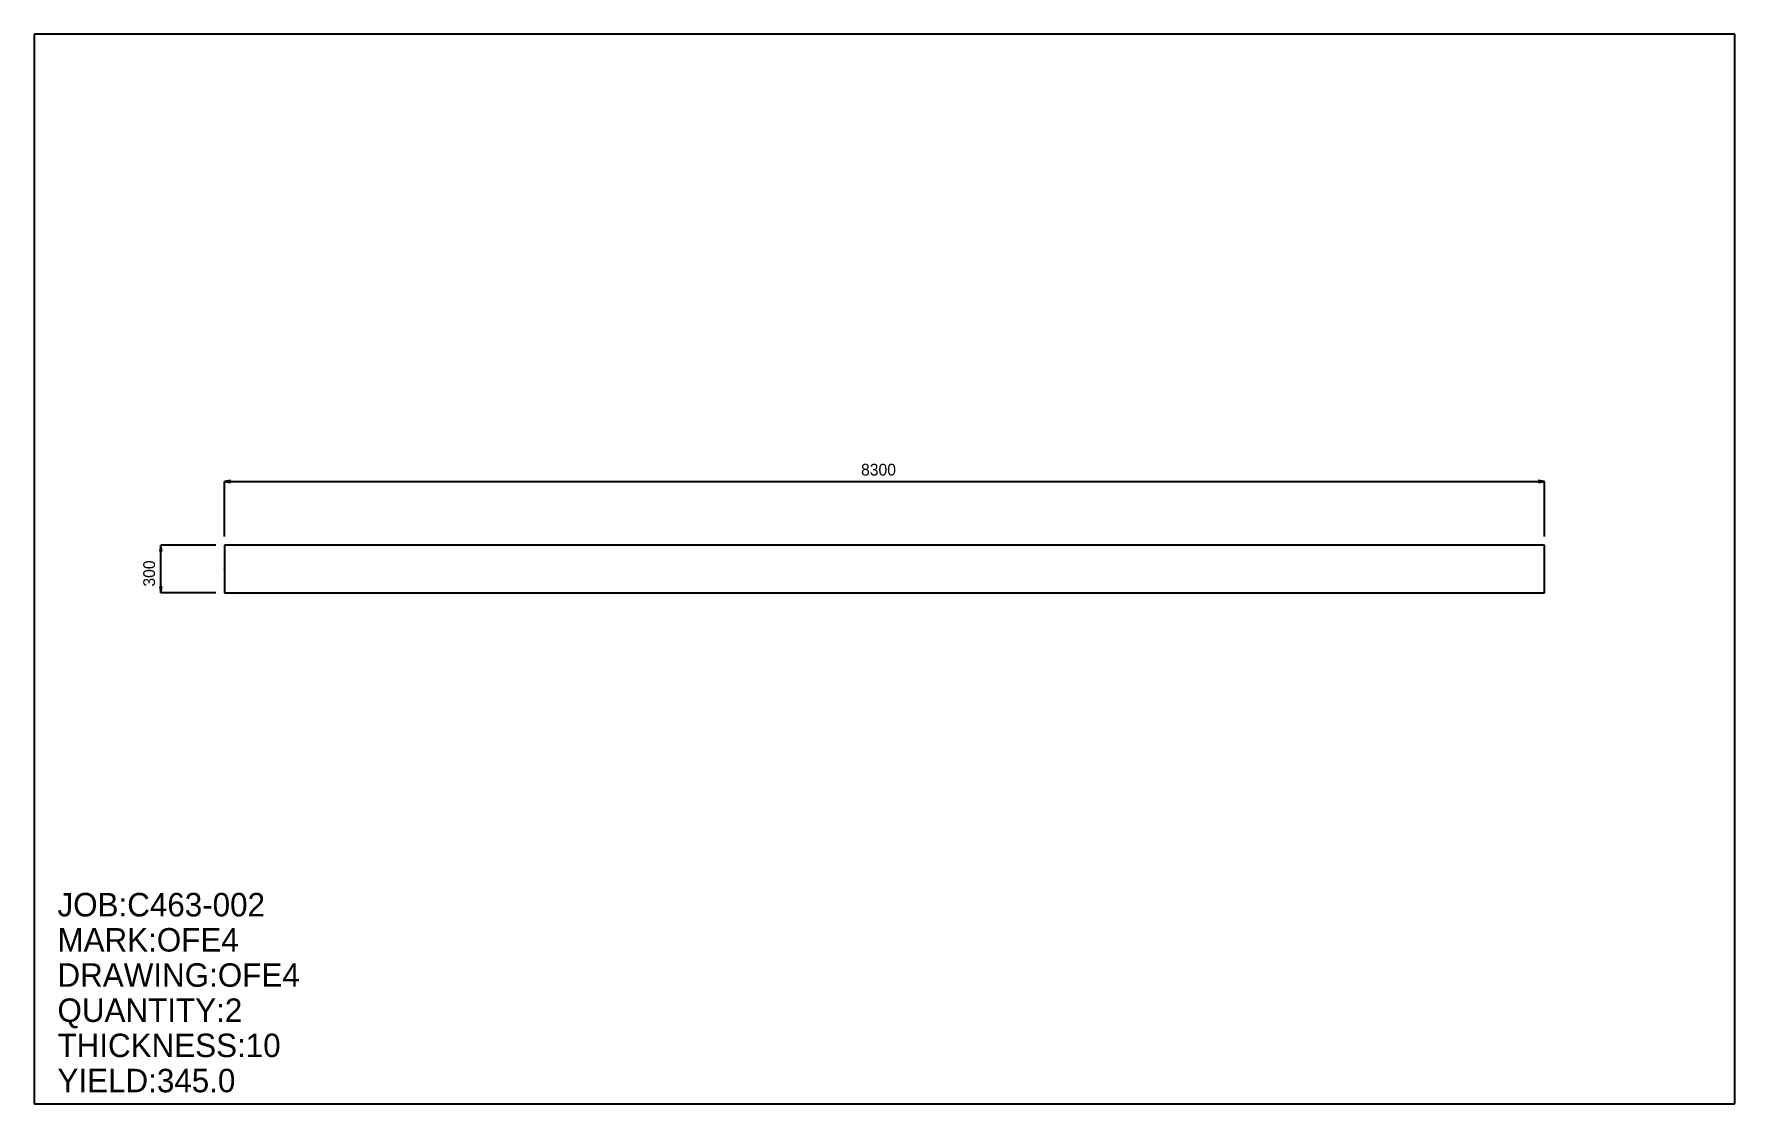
# Model space of a CAD drawing. Extents: x 0 to 10698, y 0 to 6732.
import ezdxf

# ---------------------------------------------------------------- set-up
doc = ezdxf.new("R2010")
doc.units = 0
doc.header["$LTSCALE"] = 0.125
for name, color, linetype in [('2', 7, 'CONTINUOUS'), ('3', 1, 'CONTINUOUS'), ('5', 7, 'CONTINUOUS'), ('6', 4, 'CONTINUOUS')]:
    doc.layers.add(name, color=color, linetype=linetype)

# ---------------------------------------------------------------- blocks, each defined once
blk = doc.blocks.new('ARROW')
at = {"layer": '2', "linetype": 'CONTINUOUS'}
for p, q in [((0, 0), (-1, 0.166667)), ((-1, 0.166667), (-1, -0.166667)), ((-1, -0.166667), (0, 0))]:
    blk.add_line(p, q, dxfattribs=at)
blk = doc.blocks.new('PLATE')
at = {"layer": '3', "linetype": 'CONTINUOUS'}
for p, q in [((0, 0), (0, -300)), ((8300, 0), (0, 0)), ((8300, -300), (8300, 0)), ((0, -300), (8300, -300))]:
    blk.add_line(p, q, dxfattribs=at)
at = {"layer": '5', "linetype": 'CONTINUOUS'}
for p, q in [((-0.1, -150), (0.1, -150)), ((0, -150.10001), (0, -149.89999))]:
    blk.add_line(p, q, dxfattribs=at)
blk.add_circle((0, -150), 0.1, dxfattribs=at)
at = {"layer": '6', "linetype": 'CONTINUOUS'}
for p, q in [((0, 55.333332), (0, 401.16669)), ((0, 401.1167), (8300, 401.1167)), ((8300, 55.333332), (8300, 401.16669)), ((-55.333309, 0.000004), (-401.16666, 0.00003)), ((-401.1167, -299.99997), (-401.11667, 0.00003)), ((-55.333332, -300), (-401.16669, -299.99997))]:
    blk.add_line(p, q, dxfattribs=at)
at = {"layer": '6', "xscale": 36.888885, "yscale": 36.888885, "zscale": 36.888885}
for p, rotation in [((0, 401.1167), 180), ((-401.11667, 0.00003), 90), ((-401.1167, -299.99997), 270)]:
    blk.add_blockref('ARROW', p, dxfattribs=dict(at, rotation=rotation))
blk.add_blockref('ARROW', (8300, 401.1167), dxfattribs=at)
at = {"layer": '5'}
blk.add_text('ZERO', height=0.015, dxfattribs=at).set_placement((0, -150))
at = {"layer": '6'}
blk.add_text('8300', height=73.778, dxfattribs=at).set_placement((4002.4443, 438.00558))
blk.add_text('300', height=73.778, rotation=90, dxfattribs=at).set_placement((-438.00558, -260.66663))

msp = doc.modelspace()

# ---------------------------------------------------------------- linework, layer by layer
at = {"layer": '5', "linetype": 'CONTINUOUS'}
for p, q in [((10697.778, 6732.2222), (0, 6732.2222)), ((0, 6732.2222), (0, 0)), ((10697.778, 0), (10697.778, 6732.2222)), ((0, 0), (10697.778, 0))]:
    msp.add_line(p, q, dxfattribs=at)

# ---------------------------------------------------------------- block references
at = {"layer": '2'}
msp.add_blockref('PLATE', (1198.8892, 3516.1111), dxfattribs=at)

# ---------------------------------------------------------------- texts
at = {"layer": '5'}
for s, p in [('JOB:C463-002', (147.55554, 1180.4443)), ('MARK:OFE4', (147.55554, 959.11102)), ('DRAWING:OFE4', (147.55554, 737.77771)), ('QUANTITY:2', (147.55554, 516.4444)), ('THICKNESS:10', (147.55554, 295.11108)), ('YIELD:345.0', (147.55554, 73.777771))]:
    msp.add_text(s, height=147.556, dxfattribs=at).set_placement(p)

doc.saveas('drawing.dxf')
